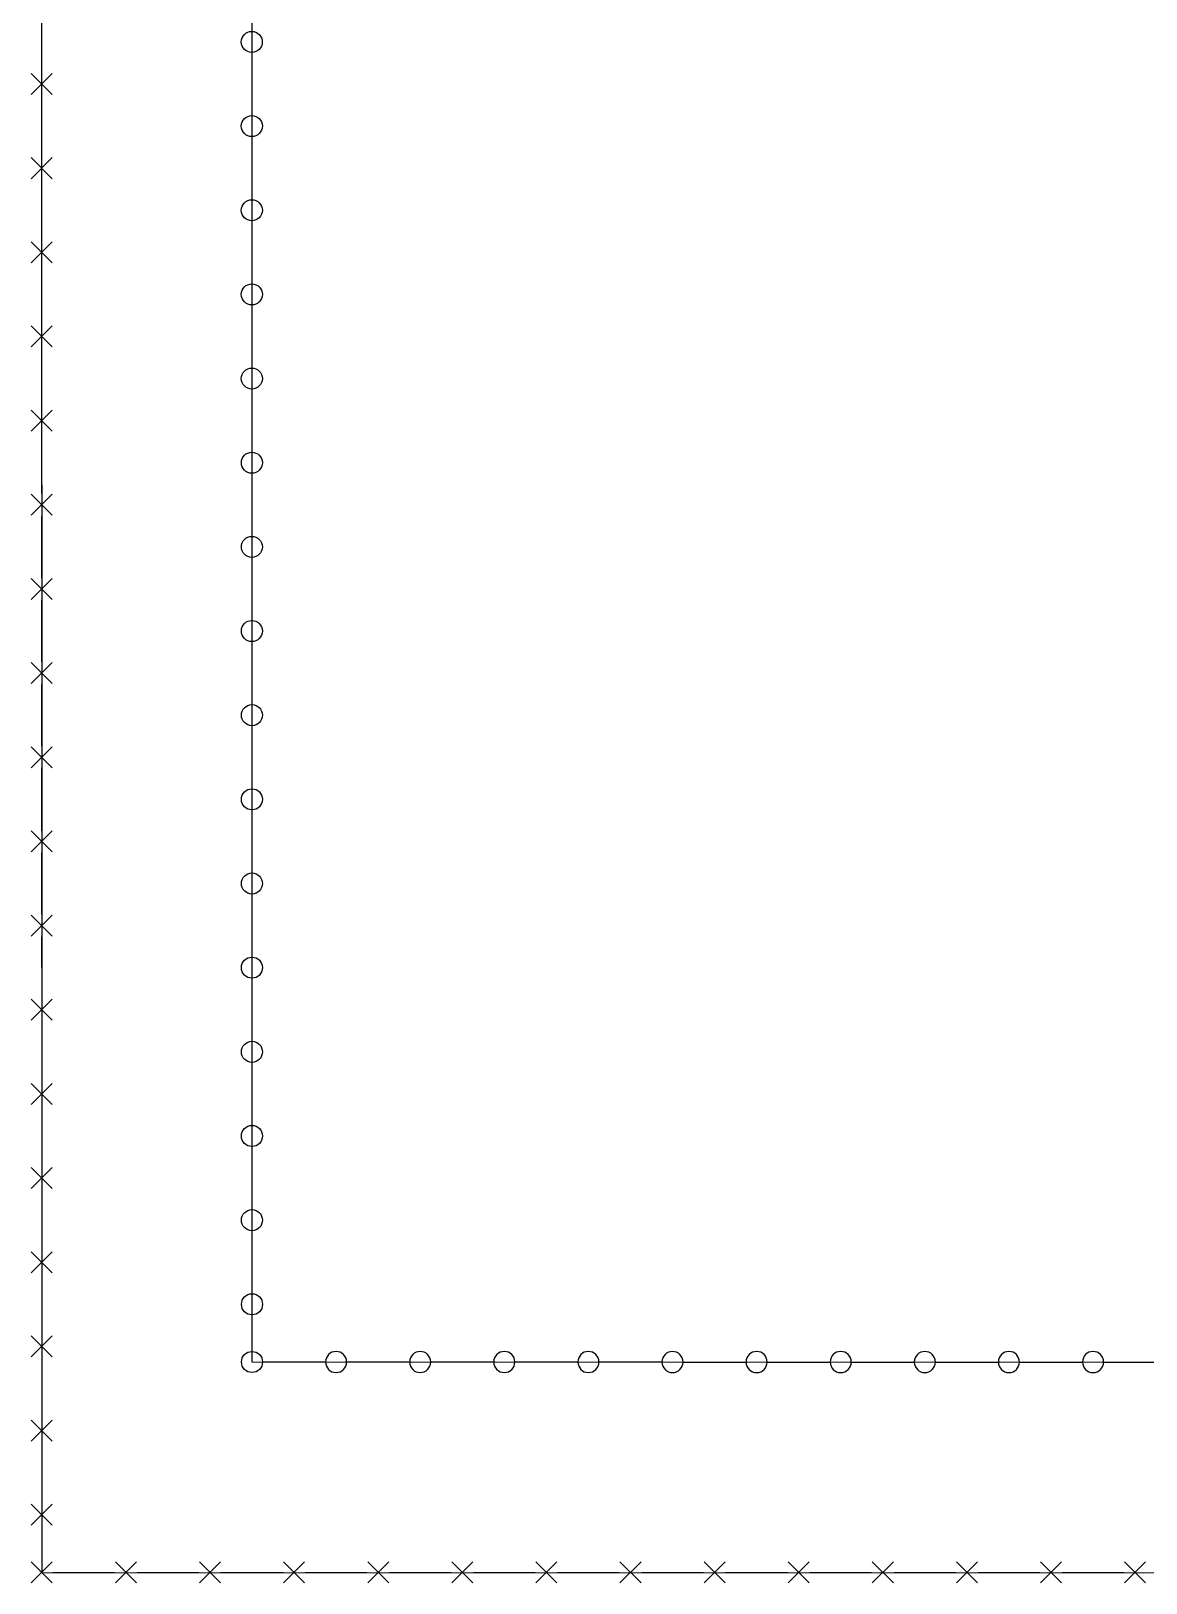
# Model space of a CAD drawing. Header units: millimetres. Extents: x -10134 to 185601, y -10232 to 93662.
# Drawn here: x -10123 to 16391, y -10212 to 26668 of the extents above; entities that cross this region are included whole.
import ezdxf

# ---------------------------------------------------------------- set-up
doc = ezdxf.new("R2010")
doc.units = ezdxf.units.MM
doc.header["$LTSCALE"] = 100
doc.layers.add('Terreinsituatie', color=7, linetype='Continuous')

msp = doc.modelspace()

# ---------------------------------------------------------------- linework, layer by layer
at = {"layer": 'Terreinsituatie'}
for p, q in [((-9623, 25660), (-10123, 25160)), ((-10123, 25660), (-9623, 25160)), ((-9622, 23660), (-10122, 23160)), ((-10122, 23660), (-9622, 23160)), ((-9622, 21660), (-10122, 21160)), ((-10122, 21660), (-9622, 21160)), ((-9622, 19660), (-10122, 19160)), ((-10122, 19660), (-9622, 19160)), ((-9621, 17660), (-10121, 17160)), ((-10121, 17660), (-9621, 17160)), ((-9621, 15660), (-10121, 15160)), ((-10121, 15660), (-9621, 15160)), ((-9621, 13660), (-10121, 13160)), ((-10121, 13660), (-9621, 13160)), ((-9621, 11660), (-10121, 11160)), ((-10121, 11660), (-9621, 11160)), ((-9620, 9660), (-10120, 9160)), ((-10120, 9660), (-9620, 9160)), ((-9620, 7660), (-10120, 7160)), ((-10120, 7660), (-9620, 7160)), ((-9620, 5660), (-10120, 5160)), ((-10120, 5660), (-9620, 5160)), ((-9619, 3660), (-10119, 3160)), ((-10119, 3660), (-9619, 3160)), ((-9619, 1660), (-10119, 1160)), ((-10119, 1660), (-9619, 1160)), ((-9619, -340), (-10119, -840)), ((-10119, -340), (-9619, -840)), ((-9619, -2340), (-10119, -2840)), ((-10119, -2340), (-9619, -2840)), ((-9618, -4340), (-10118, -4840)), ((-10118, -4340), (-9618, -4840)), ((-9618, -6340), (-10118, -6840)), ((-10118, -6340), (-9618, -6840)), ((-9618, -8340), (-10118, -8840)), ((-10118, -8340), (-9618, -8840)), ((-8117, -9710), (-7617, -10211)), ((-8117, -10210), (-7617, -9711)), ((-6117, -9711), (-5617, -10211)), ((-6117, -10211), (-5617, -9711)), ((-4117, -9711), (-3617, -10211)), ((-4117, -10211), (-3617, -9711)), ((-2117, -9711), (-1617, -10211)), ((-2117, -10211), (-1617, -9711)), ((-117, -9711), (383, -10211)), ((-117, -10211), (383, -9711)), ((1883, -9711), (2383, -10211)), ((1883, -10211), (2383, -9711)), ((3883, -9711), (4383, -10211)), ((3883, -10211), (4383, -9711)), ((5883, -9712), (6383, -10212)), ((5883, -10212), (6383, -9712)), ((7883, -9712), (8383, -10212)), ((7883, -10212), (8383, -9712)), ((9883, -9712), (10383, -10212)), ((9883, -10212), (10383, -9712)), ((11883, -9712), (12383, -10212)), ((11883, -10212), (12383, -9712)), ((13883, -9712), (14383, -10212)), ((13883, -10212), (14383, -9712)), ((15883, -9712), (16383, -10212)), ((15883, -10212), (16383, -9712))]:
    msp.add_line(p, q, dxfattribs=at)
for points in [[(181901, -9975), (185349, 93410), (-9883, 93410), (-9867, -9960)], [(177065, -4975), (180179, 88410), (-4882, 88410), (-4868, -4961)]]:
    msp.add_lwpolyline(points, close=True, dxfattribs=at)
at = {"layer": 'Terreinsituatie', "linetype": 'Continuous'}
for points in [[(-9873, 27143), (-9873, 25677)], [(-4873, 26143), (-4873, 24677)], [(-9873, 25143), (-9872, 23677)], [(-4872, 24143), (-4872, 22677)], [(-9872, 23143), (-9872, 21677)], [(-4872, 22143), (-4872, 20677)], [(-9872, 21143), (-9872, 19677)], [(-4872, 20143), (-4872, 18677)], [(-9872, 19143), (-9871, 17677)], [(-4872, 18143), (-4871, 16677)], [(-9871, 17143), (-9871, 15677)], [(-4871, 16143), (-4871, 14677)], [(-9871, 15143), (-9871, 13677)], [(-4871, 14143), (-4871, 12677)], [(-9871, 13143), (-9871, 11677)], [(-4871, 12143), (-4870, 10677)], [(-9871, 11143), (-9870, 9677)], [(-4870, 10143), (-4870, 8677)], [(-9870, 9160), (-9870, 7660)], [(-4870, 8143), (-4870, 6677)], [(-9870, 7143), (-9870, 5677)], [(-4870, 6160), (-4870, 4660)], [(-9870, 5143), (-9869, 3677)], [(-4870, 4143), (-4869, 2677)], [(-9869, 3143), (-9869, 1677)], [(-4869, 2160), (-4869, 660)], [(-9869, 1143), (-9869, -323)], [(-4869, 143), (-4869, -1323)], [(-9869, -857), (-9869, -2323)], [(-4869, -1857), (-4868, -3323)], [(-9869, -2857), (-9868, -4323)], [(-4868, -3864), (-4868, -4687)], [(-9868, -4857), (-9868, -6323)], [(-4602, -4961), (-3135, -4961)], [(-2602, -4961), (-1135, -4961)], [(-618, -4961), (882, -4961)], [(1398, -4961), (2865, -4961)], [(3398, -4961), (4865, -4961)], [(5398, -4962), (6865, -4962)], [(7398, -4962), (8865, -4962)], [(9398, -4962), (10865, -4962)], [(11382, -4962), (12882, -4962)], [(13398, -4962), (14865, -4962)], [(15398, -4962), (16865, -4962)], [(-9868, -6857), (-9868, -8323)], [(-9868, -8864), (-9868, -9686)], [(-9601, -9960), (-8134, -9960)], [(-7601, -9961), (-6134, -9961)], [(-5617, -9961), (-4117, -9961)], [(-3601, -9961), (-2134, -9961)], [(-1601, -9961), (-134, -9961)], [(399, -9961), (1866, -9961)], [(2399, -9961), (3866, -9961)], [(4399, -9961), (5866, -9962)], [(6383, -9962), (7883, -9962)], [(8399, -9962), (9866, -9962)], [(10399, -9962), (11866, -9962)], [(12399, -9962), (13866, -9962)], [(14399, -9962), (15866, -9962)]]:
    msp.add_lwpolyline(points, dxfattribs=at)
at = {"layer": 'Terreinsituatie'}
for points in [[(-10119, -9712), (-9616, -10209)], [(-10116, -10212), (-9619, -9709)]]:
    msp.add_lwpolyline(points, dxfattribs=at)
msp.add_circle((-4868, -4961), 250, dxfattribs=at)
for centre, start_param, end_param in [((-4873, 26410), 3.927136328407737, 10.21032163558732), ((-4872, 24410), 3.927136328407737, 10.21032163558732), ((-4872, 22410), 3.927136328407737, 10.21032163558732), ((-4872, 20410), 3.927136328407737, 10.21032163558732), ((-4872, 18410), 3.927136328407737, 10.21032163558732), ((-4871, 16410), 3.927136328407737, 10.21032163558732), ((-4871, 14410), 3.927136328407737, 10.21032163558732), ((-4871, 12410), 3.927136328407737, 10.21032163558732), ((-4870, 10410), 3.927136328407737, 10.21032163558732), ((-4870, 8410), 3.927136328407737, 10.21032163558732), ((-4870, 6410), 3.927136328407735, 10.21032163558732), ((-4870, 4410), 3.927136328407735, 10.21032163558732), ((-4869, 2410), 3.927136328407735, 10.21032163558732), ((-4869, 410), 3.927136328407735, 10.21032163558732), ((-4869, -1590), 3.927136328407735, 10.21032163558732), ((-4868, -3590), 3.927136328407735, 10.21032163558732), ((-2868, -4961), 5.49771, 11.780895), ((-868, -4961), 5.49771, 11.780895), ((1132, -4961), 5.49771, 11.780895), ((3132, -4961), 5.49771, 11.780895), ((5132, -4962), 5.49771, 11.780895), ((7132, -4962), 5.49771, 11.780895), ((9132, -4962), 5.49771, 11.780895), ((11132, -4962), 5.49771, 11.780895), ((13132, -4962), 5.49771, 11.780895), ((15132, -4962), 5.49771, 11.780895)]:
    msp.add_ellipse(centre, major_axis=(177, 177), ratio=1, start_param=start_param, end_param=end_param, dxfattribs=at)

doc.saveas('drawing.dxf')
